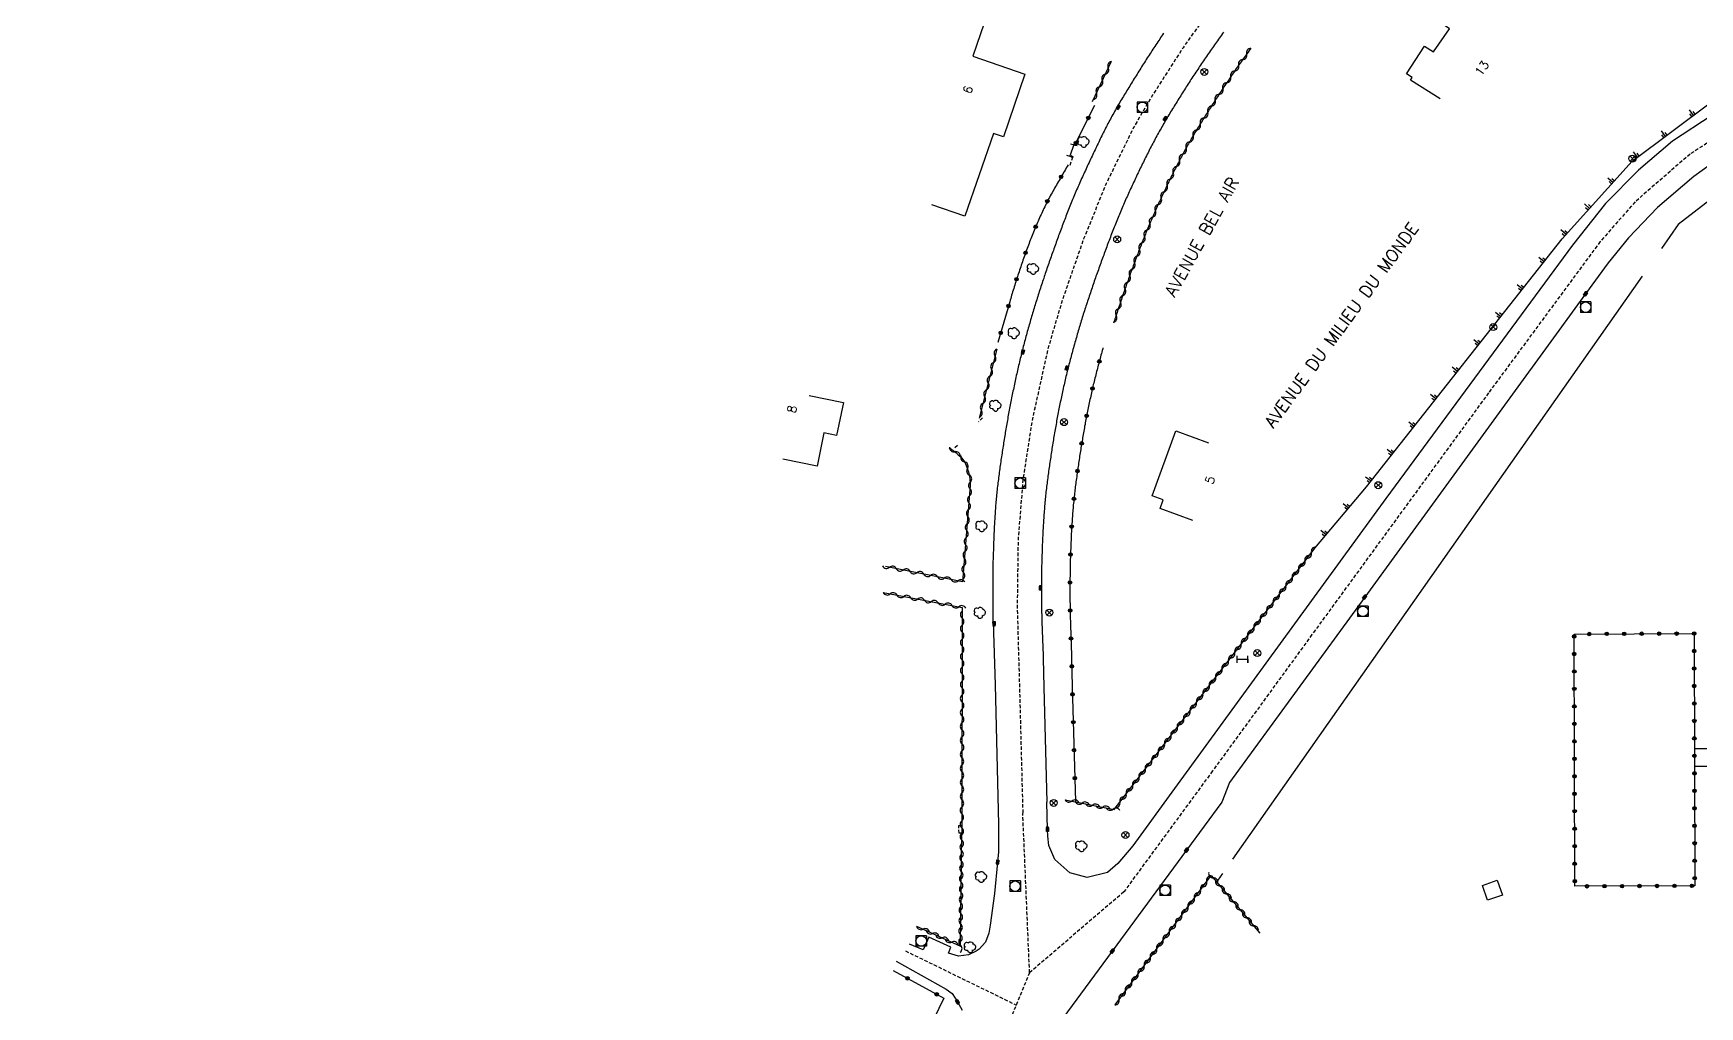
# Model space of a CAD drawing. Header units: millimetres. Extents: x 184000 to 185001, y 127000 to 128000.
# Drawn here: x 184049.3 to 184287.7, y 127234 to 127373.3 of the extents above; entities that cross this region are included whole.
import ezdxf
from ezdxf.enums import TextEntityAlignment as Align

# ---------------------------------------------------------------- set-up
doc = ezdxf.new("R2010")
doc.units = ezdxf.units.MM
doc.linetypes.add('DASHED', pattern=[0.75, 0.5, -0.25])
doc.layers.get('0').update_dxf_attribs({"linetype": 'CONTINUOUS'})
for name, color, linetype in [('W0001', 6, 'DASHED'), ('W0008', 7, 'CONTINUOUS'), ('W0100', 7, 'CONTINUOUS'), ('W0105', 7, 'CONTINUOUS'), ('W0112', 1, 'DASHED'), ('W0211', 2, 'CONTINUOUS'), ('W0300', 7, 'CONTINUOUS'), ('W0302', 3, 'CONTINUOUS'), ('W0310', 3, 'CONTINUOUS'), ('W0322', 7, 'CONTINUOUS'), ('W0334', 7, 'CONTINUOUS'), ('W0400', 7, 'CONTINUOUS'), ('W0420', 7, 'CONTINUOUS'), ('W0469', 7, 'CONTINUOUS'), ('W0989', 7, 'CONTINUOUS'), ('W0991', 7, 'CONTINUOUS'), ('W1474', 7, 'CONTINUOUS')]:
    doc.layers.add(name, color=color, linetype=linetype)
doc.styles.get("Standard").update_dxf_attribs({"font": 'romans.shx', "width": 0.85})

# ---------------------------------------------------------------- blocks, each defined once
blk = doc.blocks.new('t322o')
at = {"color": 0, "linetype": 'Continuous'}
for radius in [0.25, 0.15]:
    blk.add_circle((0, 0), radius, dxfattribs=at)
blk = doc.blocks.new('T420')
for p, q in [((0.75, 0.75), (-0.75, 0.75)), ((-0.75, 0.75), (-0.75, -0.75)), ((0.75, 0.75), (0.75, -0.75)), ((0.75, -0.75), (-0.75, -0.75))]:
    blk.add_line(p, q)
blk.add_ellipse((0, 0), major_axis=(-0.53, 0.53), ratio=1, start_param=3.926991, end_param=10.210176)
blk = doc.blocks.new('T469')
at = {"color": 0, "linetype": 'Continuous', "flags": 128}
for points in [[(-0.35, 0.35), (0.35, -0.35)], [(-0.35, -0.35), (0.35, 0.35)]]:
    blk.add_lwpolyline(points, dxfattribs=at)
at = {"color": 0, "linetype": 'Continuous'}
blk.add_circle((0, 0), 0.5, dxfattribs=at)
blk = doc.blocks.new('T1474')
at = {"color": 0, "linetype": 'Continuous', "flags": 128}
for points in [[(-0.75, -0.5), (-0.75, 0.5)], [(-0.75, 0), (0.75, 0)], [(0.75, 0), (0.75, -0.5), (0.75, 0.5)]]:
    blk.add_lwpolyline(points, dxfattribs=at)
blk = doc.blocks.new('T400')
for p, q in [((-0.15, 0.3), (0.15, 0.3)), ((-0.15, -0.25), (-0.15, 0.3)), ((-0.15, 0.15), (0.15, 0.15)), ((-0.15, 0), (0.15, 0)), ((0.15, 0.3), (0.15, -0.25)), ((-0.15, -0.15), (0.15, -0.15)), ((-0.15, -0.25), (-0.15, -0.3)), ((-0.15, -0.3), (0.15, -0.3)), ((0.15, -0.3), (0.15, -0.25))]:
    blk.add_line(p, q)
blk = doc.blocks.new('T300')
for p, q in [((-0.8, 0.51), (-0.86, 0.34)), ((-0.86, 0.34), (-0.86, 0.17)), ((-0.86, 0.17), (-0.74, 0.06)), ((-0.69, 0.63), (-0.8, 0.51)), ((-0.8, -0.06), (-0.74, 0.06)), ((-0.74, 0.06), (-0.69, 0.11)), ((-0.57, 0.69), (-0.69, 0.63)), ((-0.46, 0.69), (-0.57, 0.69)), ((-0.29, 0.63), (-0.46, 0.69)), ((-0.29, 0.63), (-0.17, 0.74)), ((-0.23, 0.57), (-0.29, 0.63)), ((-0.17, 0.74), (-0.06, 0.8)), ((-0.06, 0.8), (0.06, 0.8)), ((0.06, 0.8), (0.23, 0.74)), ((0.23, 0.74), (0.34, 0.63)), ((0.34, 0.63), (0.4, 0.51)), ((0.46, 0.46), (0.34, 0.46)), ((0.4, 0.51), (0.4, 0.46)), ((0.57, 0.4), (0.46, 0.46)), ((0.57, 0.4), (0.69, 0.29)), ((0.69, 0.29), (0.74, 0.17)), ((0.74, 0.06), (0.69, -0.17)), ((0.74, 0.17), (0.74, 0.06)), ((-0.8, -0.17), (-0.8, -0.06)), ((-0.8, -0.23), (-0.8, -0.17)), ((-0.74, -0.34), (-0.8, -0.23)), ((-0.69, -0.4), (-0.74, -0.34)), ((-0.51, -0.46), (-0.69, -0.4)), ((-0.4, -0.46), (-0.51, -0.46)), ((-0.4, -0.46), (-0.34, -0.46)), ((-0.34, -0.46), (-0.34, -0.4)), ((-0.34, -0.51), (-0.34, -0.46)), ((-0.29, -0.63), (-0.34, -0.51)), ((-0.17, -0.74), (-0.29, -0.63)), ((-0.06, -0.8), (-0.17, -0.74)), ((0.06, -0.8), (-0.06, -0.8)), ((0.17, -0.74), (0.06, -0.8)), ((0.23, -0.69), (0.17, -0.74)), ((0.29, -0.46), (0.23, -0.46)), ((0.29, -0.63), (0.23, -0.69)), ((0.46, -0.4), (0.29, -0.46)), ((0.34, -0.51), (0.29, -0.63)), ((0.34, -0.51), (0.34, -0.46)), ((0.57, -0.34), (0.46, -0.4)), ((0.63, -0.29), (0.57, -0.34)), ((0.69, -0.17), (0.63, -0.29))]:
    blk.add_line(p, q)
blk = doc.blocks.new('t310o')
at = {"color": 0, "linetype": 'Continuous'}
for centre, start, end in [((-0.5, 0.38), 216.8699, 323.1304), ((0.5, -0.37), 36.8699, 143.1303)]:
    blk.add_arc(centre, 0.625, start, end, dxfattribs=at)
blk = doc.blocks.new('t211o')
at = {"color": 0, "linetype": 'Continuous'}
for p, q in [((-0.29, 0.5), (-0.29, 0)), ((0, 1), (0, 0)), ((0.29, 0.5), (0.29, 0))]:
    blk.add_line(p, q, dxfattribs=at)
blk = doc.blocks.new('t105o')
for p, q in [((-0.5, 0), (0.5, 0)), ((0.5, 0), (0.2, 0.1)), ((0.5, 0), (0.2, -0.1))]:
    blk.add_line(p, q)

msp = doc.modelspace()

# ---------------------------------------------------------------- linework, layer by layer
at = {"layer": 'W0001'}
for p, q in [((184191.82, 127238.9), (184190.85, 127261.74)), ((184174.06, 127242.03), (184189.92, 127234.28))]:
    msp.add_line(p, q, dxfattribs=at)
at = {"layer": 'W0001', "flags": 128}
msp.add_lwpolyline([(184249.44, 127407.67), (184242.36, 127402.28), (184236.01, 127396.93), (184230.52, 127391.81), (184225.1, 127386.08), (184218.1, 127377.3), (184213.77, 127371.22), (184209.4, 127364.41), (184206.7, 127359.81), (184202.78, 127351.78), (184199.55, 127343.88), (184196.37, 127334.71), (184194.41, 127328.02), (184192.15, 127317.75), (184190.86, 127309.33), (184190.18, 127300.84), (184190.05, 127291.18), (184190.41, 127278.52), (184190.85, 127261.74)], dxfattribs=at)
at = {"layer": 'W0001'}
msp.add_lwpolyline([(184292.5, 127359.98), (184286.3, 127356.01), (184278.42, 127349.16), (184273.43, 127343.48), (184257.47, 127321.85), (184232.21, 127287.26), (184217.99, 127267.76), (184205.29, 127250.45), (184191.82, 127238.9), (184188.03, 127229.65), (184179.49, 127215.7), (184173.37, 127206.67), (184146.05, 127169.19), (184118.94, 127131.96), (184101.37, 127107.78), (184078.73, 127077.18), (184066.93, 127060.4), (184060.78, 127050.26), (184056.35, 127040.57), (184053.21, 127030.82), (184050.99, 127020.19), (184049.34, 127000.12), (184049.33, 127000)], dxfattribs=at)
at = {"layer": 'W0008', "flags": 128}
for points in [[(184210.99, 127373.28), (184210.85, 127373.07), (184210.71, 127372.87), (184210.57, 127372.66), (184210.43, 127372.45), (184210.29, 127372.24), (184210.16, 127372.04), (184210.02, 127371.83), (184209.88, 127371.62), (184209.74, 127371.41), (184209.61, 127371.21), (184209.47, 127371), (184209.33, 127370.79), (184209.2, 127370.58), (184209.06, 127370.37), (184208.93, 127370.16), (184208.79, 127369.95), (184208.66, 127369.75), (184208.52, 127369.54), (184208.39, 127369.33), (184208.25, 127369.12), (184208.12, 127368.91), (184207.98, 127368.7), (184207.85, 127368.49), (184207.72, 127368.28), (184207.58, 127368.06), (184207.45, 127367.85), (184207.32, 127367.64), (184207.19, 127367.43), (184207.06, 127367.22), (184206.92, 127367.01), (184206.79, 127366.8), (184206.66, 127366.59), (184206.53, 127366.37), (184206.4, 127366.16), (184206.27, 127365.95), (184206.14, 127365.74), (184206.01, 127365.52), (184205.88, 127365.31), (184205.75, 127365.1), (184205.62, 127364.88), (184205.49, 127364.67), (184205.37, 127364.46), (184205.24, 127364.24), (184205.11, 127364.03), (184204.98, 127363.81), (184204.85, 127363.6), (184204.73, 127363.39), (184204.6, 127363.17), (184204.47, 127362.96), (184204.35, 127362.74), (184204.22, 127362.53), (184204.1, 127362.31), (184203.97, 127362.1), (184203.85, 127361.88), (184203.73, 127361.67), (184203.61, 127361.45), (184203.49, 127361.24), (184203.38, 127361.02), (184203.26, 127360.8), (184203.15, 127360.59), (184203.03, 127360.37), (184202.92, 127360.15), (184202.81, 127359.93), (184202.69, 127359.71), (184202.58, 127359.49), (184202.47, 127359.27), (184202.36, 127359.05), (184202.25, 127358.83), (184202.14, 127358.61), (184202.03, 127358.39), (184201.93, 127358.17), (184201.82, 127357.95), (184201.71, 127357.72), (184201.61, 127357.5), (184201.5, 127357.28), (184201.39, 127357.06), (184201.29, 127356.84), (184201.18, 127356.61), (184201.08, 127356.39), (184200.97, 127356.17), (184200.87, 127355.94), (184200.76, 127355.72), (184200.65, 127355.49), (184200.55, 127355.26), (184200.44, 127355.03), (184200.33, 127354.81), (184200.22, 127354.58), (184200.12, 127354.35), (184200.01, 127354.12), (184199.9, 127353.89), (184199.8, 127353.66), (184199.69, 127353.43), (184199.59, 127353.2), (184199.48, 127352.97), (184199.38, 127352.74), (184199.27, 127352.51), (184199.17, 127352.27), (184199.07, 127352.04), (184198.96, 127351.81), (184198.86, 127351.58), (184198.76, 127351.35), (184198.66, 127351.12), (184198.55, 127350.88), (184198.45, 127350.65), (184198.35, 127350.42), (184198.26, 127350.19), (184198.16, 127349.95), (184198.06, 127349.72), (184197.96, 127349.49), (184197.86, 127349.25), (184197.77, 127349.02), (184197.67, 127348.78), (184197.58, 127348.55), (184197.49, 127348.31), (184197.39, 127348.08), (184197.3, 127347.84), (184197.21, 127347.61), (184197.12, 127347.37), (184197.03, 127347.14), (184196.94, 127346.9), (184196.85, 127346.67), (184196.77, 127346.44), (184196.68, 127346.2), (184196.59, 127345.97), (184196.5, 127345.74), (184196.42, 127345.5), (184196.33, 127345.27), (184196.24, 127345.04), (184196.16, 127344.8), (184196.07, 127344.57), (184195.98, 127344.34), (184195.9, 127344.1), (184195.81, 127343.87), (184195.73, 127343.64), (184195.64, 127343.4), (184195.56, 127343.17), (184195.47, 127342.93), (184195.39, 127342.7), (184195.3, 127342.47), (184195.22, 127342.23), (184195.14, 127342), (184195.05, 127341.76), (184194.97, 127341.53), (184194.89, 127341.29), (184194.8, 127341.06), (184194.72, 127340.82), (184194.64, 127340.59), (184194.56, 127340.35), (184194.48, 127340.12), (184194.39, 127339.88), (184194.31, 127339.65), (184194.23, 127339.41), (184194.15, 127339.18), (184194.07, 127338.94), (184193.99, 127338.71), (184193.91, 127338.47), (184193.84, 127338.23), (184193.76, 127338), (184193.68, 127337.76), (184193.6, 127337.53), (184193.52, 127337.29), (184193.44, 127337.05), (184193.37, 127336.82), (184193.29, 127336.58), (184193.21, 127336.34), (184193.14, 127336.11), (184193.06, 127335.87), (184192.99, 127335.63), (184192.91, 127335.39), (184192.84, 127335.16), (184192.76, 127334.92), (184192.69, 127334.68), (184192.62, 127334.44), (184192.54, 127334.21), (184192.47, 127333.97), (184192.4, 127333.73), (184192.33, 127333.49), (184192.26, 127333.25), (184192.18, 127333.02), (184192.11, 127332.78), (184192.04, 127332.54), (184191.97, 127332.3), (184191.9, 127332.06), (184191.84, 127331.82), (184191.77, 127331.58), (184191.7, 127331.34), (184191.63, 127331.1), (184191.56, 127330.86), (184191.5, 127330.62), (184191.43, 127330.38), (184191.37, 127330.14), (184191.3, 127329.9), (184191.23, 127329.66), (184191.17, 127329.42), (184191.11, 127329.18), (184191.04, 127328.94), (184190.98, 127328.7), (184190.92, 127328.46), (184190.86, 127328.22), (184190.79, 127327.97), (184190.73, 127327.73), (184190.67, 127327.49), (184190.61, 127327.24), (184190.55, 127327), (184190.49, 127326.75), (184190.43, 127326.51), (184190.37, 127326.27), (184190.31, 127326.02), (184190.26, 127325.78), (184190.2, 127325.53), (184190.14, 127325.29), (184190.09, 127325.04), (184190.03, 127324.8), (184189.98, 127324.55), (184189.92, 127324.31), (184189.87, 127324.06), (184189.81, 127323.82), (184189.76, 127323.57), (184189.71, 127323.33), (184189.65, 127323.08), (184189.6, 127322.84), (184189.55, 127322.59), (184189.5, 127322.35), (184189.45, 127322.1), (184189.4, 127321.85), (184189.35, 127321.61), (184189.3, 127321.36), (184189.25, 127321.12), (184189.2, 127320.87), (184189.15, 127320.62), (184189.1, 127320.38), (184189.06, 127320.13), (184189.01, 127319.88), (184188.96, 127319.64), (184188.91, 127319.39), (184188.87, 127319.14), (184188.82, 127318.9), (184188.78, 127318.65), (184188.73, 127318.4), (184188.69, 127318.16), (184188.65, 127317.91), (184188.6, 127317.66), (184188.56, 127317.42), (184188.52, 127317.17), (184188.47, 127316.92), (184188.43, 127316.67), (184188.39, 127316.43), (184188.35, 127316.18), (184188.31, 127315.93), (184188.27, 127315.68), (184188.23, 127315.44), (184188.19, 127315.19), (184188.15, 127314.94), (184188.11, 127314.69), (184188.07, 127314.45), (184188.03, 127314.2), (184187.99, 127313.95), (184187.95, 127313.7), (184187.92, 127313.45), (184187.88, 127313.2), (184187.84, 127312.96), (184187.81, 127312.71), (184187.77, 127312.46), (184187.73, 127312.21), (184187.7, 127311.96), (184187.66, 127311.71), (184187.63, 127311.47), (184187.59, 127311.22), (184187.56, 127310.97), (184187.52, 127310.72), (184187.49, 127310.47), (184187.46, 127310.22), (184187.42, 127309.97), (184187.39, 127309.72), (184187.36, 127309.47), (184187.32, 127309.23), (184187.29, 127308.98), (184187.26, 127308.73), (184187.23, 127308.48), (184187.2, 127308.23), (184187.17, 127307.98), (184187.15, 127307.74), (184187.12, 127307.49), (184187.09, 127307.24), (184187.07, 127306.99), (184187.05, 127306.74), (184187.03, 127306.5), (184187, 127306.25), (184186.98, 127306), (184186.96, 127305.75), (184186.94, 127305.5), (184186.93, 127305.25), (184186.91, 127305), (184186.89, 127304.76), (184186.88, 127304.51), (184186.86, 127304.26), (184186.84, 127304.01), (184186.83, 127303.76), (184186.82, 127303.51), (184186.8, 127303.26), (184186.79, 127303.01), (184186.78, 127302.76), (184186.77, 127302.51), (184186.75, 127302.27), (184186.74, 127302.02), (184186.73, 127301.77), (184186.72, 127301.52), (184186.71, 127301.27), (184186.7, 127301.02), (184186.69, 127300.77), (184186.68, 127300.52), (184186.67, 127300.28), (184186.66, 127300.03), (184186.65, 127299.78), (184186.64, 127299.53), (184186.64, 127299.28), (184186.63, 127299.03), (184186.62, 127298.79), (184186.61, 127298.54), (184186.61, 127298.29), (184186.6, 127298.04), (184186.59, 127297.79), (184186.59, 127297.55), (184186.58, 127297.3), (184186.58, 127297.05), (184186.57, 127296.8), (184186.57, 127296.55), (184186.57, 127296.3), (184186.56, 127296.06), (184186.56, 127295.81), (184186.56, 127295.56), (184186.55, 127295.31), (184186.55, 127295.06), (184186.55, 127294.82), (184186.55, 127294.57), (184186.55, 127294.32), (184186.55, 127294.07), (184186.55, 127293.82), (184186.55, 127293.57), (184186.55, 127293.33), (184186.55, 127293.08), (184186.55, 127292.83), (184186.55, 127292.58), (184186.55, 127292.33), (184186.55, 127292.09), (184186.55, 127291.84), (184186.56, 127291.59), (184186.56, 127291.34), (184186.56, 127291.09), (184186.57, 127290.84), (184186.57, 127290.6), (184186.57, 127290.35), (184186.58, 127290.1), (184186.58, 127289.85), (184186.59, 127289.6), (184186.59, 127289.35), (184186.6, 127289.11), (184186.89, 127280.09), (184187.38, 127260.17)], [(184219.55, 127373.44), (184219.41, 127373.24), (184219.26, 127373.03), (184219.12, 127372.83), (184218.97, 127372.63), (184218.83, 127372.43), (184218.68, 127372.22), (184218.54, 127372.02), (184218.4, 127371.82), (184218.25, 127371.61), (184218.11, 127371.41), (184217.97, 127371.21), (184217.83, 127371), (184217.68, 127370.8), (184217.54, 127370.59), (184217.4, 127370.39), (184217.26, 127370.18), (184217.12, 127369.98), (184216.98, 127369.77), (184216.84, 127369.57), (184216.7, 127369.36), (184216.56, 127369.16), (184216.42, 127368.95), (184216.28, 127368.74), (184216.14, 127368.54), (184216.01, 127368.33), (184215.87, 127368.12), (184215.73, 127367.92), (184215.59, 127367.71), (184215.46, 127367.5), (184215.32, 127367.29), (184215.18, 127367.08), (184215.05, 127366.88), (184214.91, 127366.67), (184214.78, 127366.46), (184214.64, 127366.25), (184214.51, 127366.04), (184214.37, 127365.83), (184214.24, 127365.62), (184214.1, 127365.41), (184213.97, 127365.2), (184213.84, 127364.99), (184213.7, 127364.78), (184213.57, 127364.57), (184213.44, 127364.36), (184213.31, 127364.15), (184213.17, 127363.94), (184213.04, 127363.73), (184212.91, 127363.52), (184212.78, 127363.3), (184212.65, 127363.09), (184212.52, 127362.88), (184212.39, 127362.67), (184212.26, 127362.46), (184212.13, 127362.24), (184212, 127362.03), (184211.87, 127361.82), (184211.74, 127361.6), (184211.62, 127361.39), (184211.49, 127361.18), (184211.36, 127360.96), (184211.23, 127360.75), (184211.11, 127360.54), (184210.98, 127360.32), (184210.86, 127360.11), (184210.74, 127359.9), (184210.62, 127359.68), (184210.49, 127359.47), (184210.37, 127359.25), (184210.25, 127359.04), (184210.14, 127358.82), (184210.02, 127358.6), (184209.9, 127358.39), (184209.78, 127358.17), (184209.67, 127357.95), (184209.55, 127357.73), (184209.44, 127357.51), (184209.32, 127357.29), (184209.21, 127357.08), (184209.09, 127356.86), (184208.98, 127356.64), (184208.87, 127356.42), (184208.76, 127356.2), (184208.65, 127355.98), (184208.53, 127355.76), (184208.42, 127355.53), (184208.31, 127355.31), (184208.21, 127355.09), (184208.1, 127354.87), (184207.99, 127354.65), (184207.88, 127354.43), (184207.77, 127354.2), (184207.66, 127353.98), (184207.56, 127353.76), (184207.45, 127353.53), (184207.34, 127353.31), (184207.23, 127353.08), (184207.13, 127352.85), (184207.02, 127352.63), (184206.91, 127352.4), (184206.81, 127352.18), (184206.7, 127351.95), (184206.59, 127351.72), (184206.49, 127351.5), (184206.38, 127351.27), (184206.28, 127351.04), (184206.18, 127350.81), (184206.07, 127350.59), (184205.97, 127350.36), (184205.87, 127350.13), (184205.76, 127349.9), (184205.66, 127349.68), (184205.56, 127349.45), (184205.46, 127349.22), (184205.36, 127348.99), (184205.26, 127348.76), (184205.16, 127348.53), (184205.06, 127348.3), (184204.96, 127348.07), (184204.87, 127347.84), (184204.77, 127347.61), (184204.67, 127347.38), (184204.58, 127347.15), (184204.48, 127346.92), (184204.38, 127346.69), (184204.29, 127346.46), (184204.2, 127346.23), (184204.1, 127345.99), (184204.01, 127345.76), (184203.92, 127345.53), (184203.83, 127345.3), (184203.73, 127345.06), (184203.64, 127344.83), (184203.55, 127344.6), (184203.46, 127344.36), (184203.38, 127344.13), (184203.29, 127343.9), (184203.2, 127343.66), (184203.11, 127343.43), (184203.03, 127343.2), (184202.94, 127342.97), (184202.85, 127342.73), (184202.76, 127342.5), (184202.68, 127342.26), (184202.59, 127342.03), (184202.5, 127341.8), (184202.42, 127341.56), (184202.33, 127341.33), (184202.25, 127341.1), (184202.16, 127340.86), (184202.08, 127340.63), (184201.99, 127340.39), (184201.91, 127340.16), (184201.82, 127339.92), (184201.74, 127339.69), (184201.66, 127339.46), (184201.57, 127339.22), (184201.49, 127338.99), (184201.41, 127338.75), (184201.32, 127338.52), (184201.24, 127338.28), (184201.16, 127338.05), (184201.08, 127337.81), (184201, 127337.58), (184200.92, 127337.34), (184200.84, 127337.11), (184200.76, 127336.87), (184200.68, 127336.63), (184200.6, 127336.4), (184200.52, 127336.16), (184200.44, 127335.93), (184200.36, 127335.69), (184200.28, 127335.45), (184200.2, 127335.22), (184200.12, 127334.98), (184200.05, 127334.75), (184199.97, 127334.51), (184199.89, 127334.27), (184199.82, 127334.04), (184199.74, 127333.8), (184199.66, 127333.56), (184199.59, 127333.32), (184199.51, 127333.09), (184199.44, 127332.85), (184199.36, 127332.61), (184199.29, 127332.37), (184199.22, 127332.14), (184199.14, 127331.9), (184199.07, 127331.66), (184199, 127331.42), (184198.93, 127331.18), (184198.86, 127330.94), (184198.79, 127330.71), (184198.71, 127330.47), (184198.64, 127330.23), (184198.57, 127329.99), (184198.51, 127329.75), (184198.44, 127329.51), (184198.37, 127329.27), (184198.3, 127329.03), (184198.23, 127328.79), (184198.16, 127328.55), (184198.1, 127328.31), (184198.03, 127328.07), (184197.97, 127327.83), (184197.9, 127327.59), (184197.84, 127327.35), (184197.77, 127327.11), (184197.71, 127326.87), (184197.64, 127326.63), (184197.58, 127326.39), (184197.52, 127326.15), (184197.46, 127325.9), (184197.39, 127325.66), (184197.33, 127325.42), (184197.27, 127325.18), (184197.21, 127324.93), (184197.15, 127324.69), (184197.09, 127324.45), (184197.03, 127324.2), (184196.98, 127323.96), (184196.92, 127323.72), (184196.86, 127323.47), (184196.81, 127323.23), (184196.75, 127322.98), (184196.69, 127322.74), (184196.64, 127322.49), (184196.59, 127322.25), (184196.53, 127322.01), (184196.48, 127321.76), (184196.43, 127321.52), (184196.37, 127321.27), (184196.32, 127321.03), (184196.27, 127320.78), (184196.22, 127320.54), (184196.17, 127320.29), (184196.12, 127320.05), (184196.07, 127319.8), (184196.02, 127319.56), (184195.97, 127319.31), (184195.93, 127319.06), (184195.88, 127318.82), (184195.83, 127318.57), (184195.79, 127318.33), (184195.74, 127318.08), (184195.69, 127317.83), (184195.65, 127317.59), (184195.61, 127317.34), (184195.56, 127317.1), (184195.52, 127316.85), (184195.47, 127316.6), (184195.43, 127316.36), (184195.39, 127316.11), (184195.35, 127315.86), (184195.3, 127315.62), (184195.26, 127315.37), (184195.22, 127315.12), (184195.18, 127314.88), (184195.14, 127314.63), (184195.1, 127314.38), (184195.06, 127314.14), (184195.02, 127313.89), (184194.99, 127313.64), (184194.95, 127313.39), (184194.91, 127313.15), (184194.87, 127312.9), (184194.84, 127312.65), (184194.8, 127312.4), (184194.76, 127312.16), (184194.73, 127311.91), (184194.69, 127311.66), (184194.65, 127311.41), (184194.62, 127311.16), (184194.58, 127310.92), (184194.55, 127310.67), (184194.52, 127310.42), (184194.48, 127310.17), (184194.45, 127309.92), (184194.42, 127309.67), (184194.38, 127309.43), (184194.35, 127309.18), (184194.32, 127308.93), (184194.29, 127308.68), (184194.26, 127308.43), (184194.23, 127308.18), (184194.2, 127307.93), (184194.17, 127307.68), (184194.15, 127307.43), (184194.12, 127307.18), (184194.09, 127306.93), (184194.07, 127306.69), (184194.05, 127306.44), (184194.02, 127306.19), (184194, 127305.94), (184193.98, 127305.69), (184193.96, 127305.44), (184193.94, 127305.19), (184193.92, 127304.94), (184193.9, 127304.69), (184193.88, 127304.44), (184193.86, 127304.19), (184193.84, 127303.94), (184193.82, 127303.69), (184193.81, 127303.44), (184193.79, 127303.19), (184193.78, 127302.94), (184193.76, 127302.69), (184193.75, 127302.44), (184193.73, 127302.19), (184193.72, 127301.94), (184193.71, 127301.69), (184193.7, 127301.44), (184193.68, 127301.18), (184193.67, 127300.93), (184193.66, 127300.68), (184193.65, 127300.43), (184193.64, 127300.18), (184193.63, 127299.93), (184193.62, 127299.68), (184193.61, 127299.43), (184193.61, 127299.18), (184193.6, 127298.93), (184193.59, 127298.68), (184193.58, 127298.43), (184193.58, 127298.18), (184193.57, 127297.92), (184193.56, 127297.67), (184193.56, 127297.42), (184193.55, 127297.17), (184193.55, 127296.92), (184193.54, 127296.67), (184193.54, 127296.42), (184193.53, 127296.17), (184193.53, 127295.92), (184193.53, 127295.67), (184193.53, 127295.41), (184193.52, 127295.16), (184193.52, 127294.91), (184193.52, 127294.66), (184193.52, 127294.41), (184193.52, 127294.16), (184193.52, 127293.91), (184193.52, 127293.66), (184193.52, 127293.41), (184193.52, 127293.16), (184193.52, 127292.91), (184193.52, 127292.66), (184193.52, 127292.4), (184193.52, 127292.15), (184193.53, 127291.9), (184193.53, 127291.65), (184193.53, 127291.4), (184193.54, 127291.15), (184193.54, 127290.9), (184193.55, 127290.65), (184193.55, 127290.4), (184193.56, 127290.15), (184193.56, 127289.9), (184193.57, 127289.64), (184193.57, 127289.39), (184193.58, 127289.14), (184193.59, 127288.89), (184193.59, 127288.64), (184193.6, 127288.39), (184193.61, 127288.14), (184193.62, 127287.89), (184193.63, 127287.64), (184193.64, 127287.39), (184193.65, 127287.14), (184193.66, 127286.88), (184193.67, 127286.63), (184193.68, 127286.38), (184193.69, 127286.13), (184193.7, 127285.88), (184193.85, 127279.73), (184194.31, 127263.3)]]:
    msp.add_lwpolyline(points, dxfattribs=at)
at = {"layer": 'W0008'}
for points in [[(184289.46, 127361.59), (184283.8, 127357.84), (184278.9, 127353.68), (184274.19, 127348.95), (184269.46, 127342.98), (184242.79, 127306.75), (184212.55, 127265.25), (184206.6, 127257.07), (184204.43, 127254.53), (184202.96, 127253.23), (184200.06, 127252.5), (184197.56, 127253.17), (184195.42, 127255.12), (184194.58, 127257.08), (184194.42, 127258.42), (184194.38, 127259.41), (184194.31, 127263.3)], [(184290.4, 127355.37), (184286.83, 127352.81), (184281.62, 127348.37), (184277.5, 127344.04), (184274.58, 127340.45), (184271.33, 127336), (184239.75, 127292.64), (184220.4, 127266.11), (184219.33, 127263.28), (184214.26, 127256.43), (184203.65, 127241.99), (184194.06, 127228.95), (184193.73, 127228.28), (184193.54, 127227.5), (184193.22, 127223.39), (184193.27, 127222.59), (184193.61, 127221.72), (184194.92, 127219.05), (184202.44, 127203.68), (184205.16, 127198.71), (184207.71, 127194.82), (184210.28, 127191.43), (184212.93, 127188.62), (184214.55, 127187.23)], [(184187.38, 127260.17), (184187.37, 127256.17), (184187.25, 127254.72), (184186.79, 127250.23), (184186.17, 127245.68), (184185.98, 127244.56), (184185.51, 127243.27), (184184.63, 127242.26), (184184.16, 127241.97), (184183.07, 127241.47), (184181.67, 127241.27), (184180.24, 127241.68), (184180.55, 127242.54), (184177.4, 127244.01), (184176.58, 127242.16), (184174.64, 127243)], [(184172.72, 127240.57), (184179.9, 127236.54), (184180.73, 127235.92), (184181.17, 127235.27), (184181.49, 127234.76), (184182.2, 127233.53)]]:
    msp.add_lwpolyline(points, dxfattribs=at)
at = {"layer": 'W0100', "flags": 128}
for points in [[(184182.2, 127381.11), (184186.93, 127379.5), (184183.69, 127369.99), (184191.15, 127367.44), (184188.07, 127358.45), (184186.67, 127358.93), (184182.55, 127347.11), (184177.83, 127348.76)], [(184250.54, 127363.9), (184246.3, 127366.56), (184246.55, 127366.95), (184245.74, 127367.5), (184248.3, 127371.42), (184249.61, 127370.61), (184251.89, 127373.91), (184250.65, 127374.76), (184253.21, 127378.68), (184254.21, 127378.08), (184254.48, 127378.45), (184258.48, 127375.44)], [(184198.14, 127357.36), (184197.57, 127355.69)], [(184160.29, 127321.47), (184165.19, 127320.46), (184164.22, 127315.76), (184162.41, 127316.13), (184161.44, 127311.37), (184156.54, 127312.37)], [(184215.19, 127303.61), (184210.49, 127305.3), (184210.93, 127306.54), (184209.37, 127307.1), (184212.73, 127316.41), (184217.43, 127314.71)]]:
    msp.add_lwpolyline(points, dxfattribs=at)
at = {"layer": 'W0100'}
msp.add_lwpolyline([(184258.72, 127252.13), (184259.45, 127250), (184257.32, 127249.27), (184256.59, 127251.39)], close=True, dxfattribs=at)
at = {"layer": 'W0112'}
for p, q in [((184182.1, 127259.96), (184182.15, 127258.87)), ((184182.15, 127258.87), (184181.75, 127258.85))]:
    msp.add_line(p, q, dxfattribs=at)
at = {"layer": 'W0112', "flags": 128}
for points in [[(184197.95, 127355.57), (184197.57, 127354.39)], [(184185.08, 127318.28), (184184.52, 127317.7)], [(184181.5, 127314.34), (184181.02, 127313.9)]]:
    msp.add_lwpolyline(points, dxfattribs=at)
at = {"layer": 'W0112'}
msp.add_lwpolyline([(184181.75, 127258.85), (184181.7, 127259.94), (184182.1, 127259.96)], dxfattribs=at)
at = {"layer": 'W0211'}
msp.add_lwpolyline([(184232.63, 127299.65), (184240.01, 127308.42), (184267.99, 127343.88), (184278.01, 127354.99), (184289.35, 127363.5), (184304.67, 127370.02), (184318.74, 127372.3), (184334.86, 127371.4), (184348.81, 127367.26), (184388.94, 127347.2)], dxfattribs=at)
at = {"layer": 'W0302'}
for points in [[(184332.41, 127331.43), (184353.11, 127346.09), (184340.22, 127353.2), (184307.62, 127356.51), (184293.74, 127353), (184284.6, 127345.91), (184282.2, 127342.48)], [(184279.42, 127338.53), (184220.84, 127255.13)], [(184219.41, 127253.1), (184218.75, 127252.15)]]:
    msp.add_lwpolyline(points, dxfattribs=at)
at = {"layer": 'W0310', "flags": 128}
for points in [[(184203.49, 127369.27), (184200.79, 127363.47)], [(184223.45, 127371.14), (184223.35, 127370.99), (184223.21, 127370.8), (184223.07, 127370.6), (184222.92, 127370.41), (184222.78, 127370.21), (184222.64, 127370.01), (184222.5, 127369.81), (184222.36, 127369.62), (184222.22, 127369.42), (184222.08, 127369.22), (184221.94, 127369.02), (184221.81, 127368.83), (184221.67, 127368.63), (184221.53, 127368.43), (184221.39, 127368.23), (184221.25, 127368.03), (184221.12, 127367.83), (184220.98, 127367.63), (184220.84, 127367.43), (184220.71, 127367.23), (184220.57, 127367.03), (184220.43, 127366.83), (184220.3, 127366.63), (184220.16, 127366.43), (184220.03, 127366.23), (184219.89, 127366.03), (184219.76, 127365.83), (184219.62, 127365.63), (184219.49, 127365.42), (184219.36, 127365.22), (184219.22, 127365.02), (184219.09, 127364.82), (184218.96, 127364.62), (184218.82, 127364.41), (184218.69, 127364.21), (184218.56, 127364.01), (184218.43, 127363.8), (184218.3, 127363.6), (184218.17, 127363.4), (184218.04, 127363.19), (184217.91, 127362.99), (184217.78, 127362.78), (184217.65, 127362.58), (184217.52, 127362.37), (184217.39, 127362.17), (184217.26, 127361.96), (184217.13, 127361.76), (184217, 127361.55), (184216.87, 127361.35), (184216.75, 127361.14), (184216.62, 127360.94), (184216.49, 127360.73), (184216.36, 127360.52), (184216.24, 127360.32), (184216.11, 127360.11), (184215.98, 127359.9), (184215.86, 127359.69), (184215.73, 127359.49), (184215.61, 127359.28), (184215.48, 127359.07), (184215.36, 127358.86), (184215.23, 127358.66), (184215.12, 127358.46), (184215, 127358.26), (184214.88, 127358.06), (184214.77, 127357.86), (184214.65, 127357.66), (184214.54, 127357.46), (184214.43, 127357.26), (184214.31, 127357.06), (184214.2, 127356.85), (184214.09, 127356.65), (184213.98, 127356.45), (184213.87, 127356.24), (184213.76, 127356.04), (184213.65, 127355.83), (184213.54, 127355.62), (184213.43, 127355.42), (184213.32, 127355.21), (184213.21, 127355), (184213.1, 127354.79), (184212.99, 127354.58), (184212.89, 127354.37), (184212.78, 127354.16), (184212.67, 127353.95), (184212.57, 127353.74), (184212.46, 127353.53), (184212.36, 127353.31), (184212.25, 127353.1), (184212.14, 127352.88), (184212.04, 127352.67), (184211.93, 127352.46), (184211.83, 127352.24), (184211.73, 127352.02), (184211.62, 127351.8), (184211.51, 127351.58), (184211.41, 127351.36), (184211.3, 127351.14), (184211.2, 127350.92), (184211.1, 127350.7), (184210.99, 127350.48), (184210.89, 127350.26), (184210.79, 127350.04), (184210.68, 127349.82), (184210.58, 127349.6), (184210.48, 127349.38), (184210.38, 127349.16), (184210.28, 127348.94), (184210.18, 127348.72), (184210.08, 127348.5), (184209.98, 127348.28), (184209.88, 127348.06), (184209.78, 127347.84), (184209.68, 127347.62), (184209.59, 127347.4), (184209.49, 127347.18), (184209.4, 127346.96), (184209.3, 127346.74), (184209.2, 127346.52), (184209.11, 127346.3), (184209.02, 127346.08), (184208.92, 127345.86), (184208.83, 127345.64), (184208.74, 127345.42), (184208.65, 127345.2), (184208.56, 127344.98), (184208.47, 127344.76), (184208.38, 127344.54), (184208.29, 127344.31), (184208.2, 127344.09), (184208.11, 127343.87), (184208.02, 127343.65), (184207.94, 127343.43), (184207.85, 127343.21), (184207.77, 127342.99), (184207.68, 127342.76), (184207.59, 127342.53), (184207.51, 127342.3), (184207.42, 127342.08), (184207.33, 127341.85), (184207.25, 127341.62), (184207.16, 127341.39), (184207.08, 127341.16), (184206.99, 127340.93), (184206.91, 127340.7), (184206.82, 127340.47), (184206.74, 127340.24), (184206.65, 127340.01), (184206.57, 127339.78), (184206.48, 127339.55), (184206.4, 127339.32), (184206.32, 127339.09), (184206.23, 127338.86), (184206.15, 127338.63), (184206.07, 127338.4), (184205.99, 127338.17), (184205.9, 127337.94), (184205.82, 127337.71), (184205.74, 127337.48), (184205.66, 127337.25), (184205.58, 127337.02), (184205.5, 127336.8), (184205.42, 127336.57), (184205.34, 127336.34), (184205.26, 127336.11), (184205.18, 127335.88), (184205.1, 127335.65), (184205.02, 127335.42), (184204.95, 127335.19), (184204.87, 127334.96), (184204.79, 127334.73), (184204.71, 127334.5), (184204.64, 127334.27), (184204.56, 127334.04), (184204.48, 127333.81), (184204.41, 127333.58), (184204.33, 127333.34), (184204.26, 127333.11), (184204.18, 127332.88), (184204.11, 127332.65), (184204.03, 127332.42), (184203.96, 127332.19), (184203.89, 127331.96), (184203.83, 127331.8)], [(184187.12, 127328.1), (184184.6, 127318.21)], [(184180.33, 127314.01), (184180.53, 127313.88), (184180.72, 127313.74), (184180.91, 127313.6), (184181.09, 127313.45), (184181.28, 127313.3), (184181.45, 127313.14), (184181.63, 127312.99), (184181.81, 127312.83), (184181.98, 127312.68), (184182.14, 127312.51), (184182.29, 127312.33), (184182.42, 127312.13), (184182.54, 127311.91), (184182.65, 127311.69), (184182.75, 127311.46), (184182.84, 127311.23), (184182.93, 127311), (184183.01, 127310.77), (184183.08, 127310.53), (184183.14, 127310.3), (184183.19, 127310.06), (184183.24, 127309.82), (184183.28, 127309.57), (184183.3, 127309.33), (184183.32, 127309.08), (184183.34, 127308.83), (184183.34, 127308.58), (184182.25, 127294.83), (184171.22, 127297.01)], [(184170.9, 127293.28), (184182.18, 127291.15), (184182.14, 127258.84)]]:
    msp.add_lwpolyline(points, dxfattribs=at)
at = {"layer": 'W0310'}
for points in [[(184196.89, 127263.65), (184203.93, 127262.26), (184232.67, 127299.68)], [(184175.66, 127245.54), (184181.92, 127242.72), (184182.14, 127258.84)], [(184204.04, 127234.3), (184217.81, 127252.8), (184224.75, 127244.57)]]:
    msp.add_lwpolyline(points, dxfattribs=at)
at = {"layer": 'W0322', "flags": 128}
for points in [[(184201.13, 127362.96), (184198.36, 127357.45)], [(184197.33, 127354.47), (184197.2, 127354.25), (184197.07, 127354.03), (184196.94, 127353.8), (184196.82, 127353.58), (184196.69, 127353.36), (184196.56, 127353.13), (184196.43, 127352.91), (184196.3, 127352.69), (184196.18, 127352.46), (184196.05, 127352.24), (184195.92, 127352.02), (184195.79, 127351.79), (184195.67, 127351.57), (184195.54, 127351.35), (184195.41, 127351.13), (184195.29, 127350.91), (184195.16, 127350.7), (184195.03, 127350.48), (184194.91, 127350.25), (184194.78, 127350.03), (184194.66, 127349.81), (184194.54, 127349.59), (184194.43, 127349.36), (184194.32, 127349.14), (184194.21, 127348.91), (184194.1, 127348.69), (184193.99, 127348.47), (184193.88, 127348.24), (184193.77, 127348.02), (184193.67, 127347.79), (184193.56, 127347.57), (184193.46, 127347.34), (184193.35, 127347.12), (184193.25, 127346.89), (184193.15, 127346.66), (184193.05, 127346.43), (184192.95, 127346.21), (184192.85, 127345.98), (184192.75, 127345.75), (184192.66, 127345.52), (184192.56, 127345.29), (184192.47, 127345.06), (184192.37, 127344.83), (184192.28, 127344.6), (184192.19, 127344.37), (184192.1, 127344.13), (184192.01, 127343.9), (184191.92, 127343.67), (184191.83, 127343.43), (184191.74, 127343.2), (184191.65, 127342.96), (184191.56, 127342.73), (184191.48, 127342.49), (184191.39, 127342.26), (184191.3, 127342.02), (184191.22, 127341.79), (184191.13, 127341.55), (184191.05, 127341.31), (184190.96, 127341.08), (184190.88, 127340.84), (184190.8, 127340.6), (184190.71, 127340.37), (184190.63, 127340.13), (184190.55, 127339.89), (184190.47, 127339.66), (184190.39, 127339.42), (184190.31, 127339.18), (184190.23, 127338.94), (184190.15, 127338.7), (184190.08, 127338.47), (184190, 127338.23), (184189.92, 127337.99), (184189.85, 127337.75), (184189.77, 127337.51), (184189.69, 127337.27), (184189.62, 127337.03), (184189.55, 127336.79), (184189.47, 127336.55), (184189.4, 127336.31), (184189.33, 127336.07), (184189.26, 127335.83), (184189.19, 127335.59), (184189.12, 127335.35), (184189.05, 127335.11), (184188.98, 127334.87), (184187.3, 127329.04)], [(184202.32, 127328.28), (184202.29, 127328.15), (184202.22, 127327.92), (184202.16, 127327.69), (184202.09, 127327.46), (184202.03, 127327.22), (184201.96, 127326.99), (184201.9, 127326.76), (184201.84, 127326.53), (184201.77, 127326.29), (184201.71, 127326.06), (184201.65, 127325.83), (184201.59, 127325.59), (184201.53, 127325.36), (184201.47, 127325.13), (184201.41, 127324.89), (184201.35, 127324.66), (184201.29, 127324.43), (184201.23, 127324.19), (184201.17, 127323.96), (184201.11, 127323.72), (184201.06, 127323.49), (184201, 127323.25), (184200.94, 127323.02), (184200.89, 127322.78), (184200.83, 127322.55), (184200.78, 127322.31), (184200.73, 127322.08), (184200.67, 127321.84), (184200.62, 127321.61), (184200.57, 127321.37), (184200.52, 127321.14), (184200.46, 127320.9), (184200.41, 127320.66), (184200.36, 127320.43), (184200.31, 127320.19), (184200.26, 127319.95), (184200.21, 127319.72), (184200.17, 127319.48), (184200.12, 127319.24), (184200.07, 127319), (184200.02, 127318.77), (184199.98, 127318.53), (184199.93, 127318.29), (184199.88, 127318.05), (184199.84, 127317.81), (184199.79, 127317.57), (184199.75, 127317.34), (184199.7, 127317.1), (184199.66, 127316.86), (184199.62, 127316.62), (184199.57, 127316.38), (184199.53, 127316.14), (184199.49, 127315.9), (184199.45, 127315.66), (184199.41, 127315.42), (184199.37, 127315.18), (184199.33, 127314.94), (184199.29, 127314.7), (184199.25, 127314.46), (184199.21, 127314.22), (184199.17, 127313.98), (184199.13, 127313.74), (184199.09, 127313.5), (184199.05, 127313.26), (184199.01, 127313.02), (184198.98, 127312.77), (184198.94, 127312.53), (184198.9, 127312.29), (184198.87, 127312.05), (184198.83, 127311.81), (184198.8, 127311.56), (184198.76, 127311.32), (184198.73, 127311.08), (184198.69, 127310.84), (184198.66, 127310.6), (184198.62, 127310.35), (184198.59, 127310.11), (184198.56, 127309.87), (184198.52, 127309.62), (184198.49, 127309.38), (184198.46, 127309.14), (184198.43, 127308.9), (184198.39, 127308.66), (184198.36, 127308.42), (184198.34, 127308.19), (184198.31, 127307.95), (184198.28, 127307.71), (184198.25, 127307.48), (184198.23, 127307.24), (184198.2, 127307), (184198.18, 127306.76), (184198.15, 127306.53), (184198.13, 127306.29), (184198.1, 127306.05), (184198.08, 127305.81), (184198.06, 127305.57), (184198.04, 127305.33), (184198.02, 127305.1), (184198, 127304.86), (184197.98, 127304.62), (184197.96, 127304.38), (184197.94, 127304.14), (184197.93, 127303.9), (184197.91, 127303.66), (184197.89, 127303.42), (184197.88, 127303.17), (184197.86, 127302.93), (184197.85, 127302.69), (184197.83, 127302.45), (184197.82, 127302.21), (184197.8, 127301.97), (184197.79, 127301.73), (184197.78, 127301.48), (184197.77, 127301.24), (184197.76, 127301), (184197.75, 127300.75), (184197.74, 127300.51), (184197.73, 127300.27), (184197.72, 127300.02), (184197.71, 127299.78), (184197.7, 127299.54), (184197.69, 127299.29), (184197.68, 127299.05), (184197.67, 127298.8), (184197.67, 127298.56), (184197.66, 127298.31), (184197.65, 127298.07), (184197.65, 127297.82), (184197.64, 127297.58), (184197.63, 127297.33), (184197.63, 127297.09), (184197.62, 127296.84), (184197.62, 127296.6), (184197.62, 127296.35), (184197.61, 127296.11), (184197.61, 127295.86), (184197.61, 127295.62), (184197.6, 127295.37), (184197.6, 127295.13), (184197.6, 127294.88), (184197.6, 127294.64), (184197.6, 127294.39), (184197.59, 127294.15), (184197.59, 127293.91), (184197.59, 127293.66), (184197.59, 127293.42), (184197.6, 127293.17), (184197.6, 127292.93), (184197.6, 127292.68), (184197.6, 127292.44), (184197.6, 127292.19), (184197.6, 127291.95), (184197.61, 127291.7), (184197.61, 127291.46), (184197.61, 127291.21), (184197.62, 127290.97), (184197.62, 127290.72), (184197.63, 127290.48), (184197.63, 127290.23), (184197.64, 127289.99), (184197.64, 127289.74), (184197.65, 127289.5), (184197.66, 127289.25), (184197.66, 127289.01), (184197.67, 127288.76), (184197.68, 127288.52), (184197.69, 127288.28), (184197.69, 127288.03), (184197.7, 127287.79), (184197.71, 127287.54), (184197.72, 127287.3), (184197.73, 127287.05), (184197.74, 127286.81), (184197.75, 127286.56), (184197.76, 127286.32), (184197.78, 127286.03), (184197.93, 127279.84), (184198.38, 127263.41)]]:
    msp.add_lwpolyline(points, dxfattribs=at)
at = {"layer": 'W0322'}
msp.add_lwpolyline([(184286.96, 127251.33), (184269.8, 127251.26), (184269.71, 127287.34), (184286.87, 127287.42)], close=True, dxfattribs=at)
msp.add_lwpolyline([(184172.29, 127239.24), (184179.54, 127235.27), (184173.82, 127223.42)], dxfattribs=at)
at = {"layer": 'W0334'}
for points in [[(184303.96, 127256.35), (184291.18, 127256.75), (184290.99, 127270.95), (184286.91, 127270.94)], [(184286.91, 127268.44), (184288.94, 127268.44), (184289.3, 127251.33)]]:
    msp.add_lwpolyline(points, dxfattribs=at)

# ---------------------------------------------------------------- block references
at = {"layer": 'W0105'}
for p, rotation in [((184198.14, 127357.36), 344.8810947731098), ((184197.57, 127355.69), 344.2867714384334)]:
    msp.add_blockref('t105o', p, dxfattribs=dict(at, rotation=rotation))
at = {"layer": 'W0211'}
for p, rotation in [((184286.74, 127361.54), 36.90698349642287), ((184282.74, 127358.54), 36.90698349642287), ((184278.74, 127355.54), 36.90698349642287), ((184275.27, 127351.96), 47.92681807883532), ((184271.92, 127348.24), 47.92681807883532), ((184268.57, 127344.53), 47.92681807883532), ((184265.43, 127340.64), 51.73003939298198), ((184262.33, 127336.72), 51.73003939298198), ((184259.24, 127332.79), 51.73003939298198), ((184256.14, 127328.87), 51.73003939298198), ((184253.04, 127324.94), 51.73003939298198), ((184249.95, 127321.02), 51.73003939298198), ((184246.85, 127317.09), 51.73003939298198), ((184243.75, 127313.16), 51.73003939298198), ((184240.66, 127309.24), 51.73003939298198), ((184237.46, 127305.39), 49.92346412802649), ((184234.24, 127301.57), 49.92346412802649)]:
    msp.add_blockref('t211o', p, dxfattribs=dict(at, rotation=rotation))
at = {"layer": 'W0300'}
for p in [(184199.58, 127357.74), (184192.34, 127339.56), (184189.61, 127330.38), (184186.96, 127320), (184184.99, 127302.75), (184184.74, 127290.38), (184199.26, 127256.99), (184184.92, 127252.6), (184183.33, 127242.53)]:
    msp.add_blockref('T300', p, dxfattribs=at)
at = {"layer": 'W0310'}
for p, rotation in [((184203.07, 127368.36), 245.0236987655369), ((184221.71, 127368.69), 235.0670737411352), ((184222.87, 127370.32), 234.3764205491762), ((184202.22, 127366.55), 245.0236987655369), ((184220.58, 127367.05), 235.7513772336809), ((184201.38, 127364.73), 245.0236987655369), ((184218.37, 127363.71), 237.183529420095), ((184219.46, 127365.38), 236.5133771852769), ((184217.3, 127362.02), 237.8467365513392), ((184215.21, 127358.61), 239.305646594763), ((184216.24, 127360.32), 238.5028311186674), ((184214.21, 127356.88), 240.9790691870408), ((184213.27, 127355.11), 242.5244857442321), ((184211.49, 127351.53), 244.4442828623425), ((184212.36, 127353.33), 243.5963291505563), ((184210.64, 127349.72), 245.1330293080105), ((184209.81, 127347.9), 245.9630330051257), ((184208.25, 127344.22), 248.1944682884879), ((184209.01, 127346.07), 247.0653970018187), ((184207.53, 127342.35), 249.2859011672919), ((184206.82, 127340.48), 249.7021378181635), ((184206.14, 127338.6), 250.239813761198), ((184204.82, 127334.82), 251.3772507039153), ((184205.47, 127336.72), 250.7794847503616), ((184204.2, 127332.93), 252.0330390253955), ((184186.38, 127325.19), 255.7368920684062), ((184186.87, 127327.13), 255.7368920684062), ((184185.89, 127323.25), 255.7368920684062), ((184185.39, 127321.31), 255.7368920684062), ((184184.9, 127319.37), 255.7368920684062), ((184181.13, 127313.42), 320.0999148708597), ((184182.5, 127311.98), 298.2081607978908), ((184183.18, 127310.11), 282.5720087719438), ((184183.15, 127306.12), 265.4591780843123), ((184183.3, 127308.12), 265.4591780843123), ((184182.99, 127304.13), 265.4591780843123), ((184182.83, 127302.14), 265.4591780843123), ((184182.67, 127300.14), 265.4591780843123), ((184232.14, 127299), 52.48938482907171), ((184182.51, 127298.15), 265.4591780843123), ((184230.31, 127296.62), 52.48938482907171), ((184231.23, 127297.81), 52.48938482907171), ((184171.78, 127296.9), 168.8175658399721), ((184173.74, 127296.51), 168.8175658399721), ((184175.7, 127296.13), 168.8175658399721), ((184177.67, 127295.74), 168.8175658399721), ((184179.63, 127295.35), 168.8175658399721), ((184181.59, 127294.96), 168.8175658399721), ((184182.35, 127296.16), 265.4591780843123), ((184228.49, 127294.24), 52.48938482907171), ((184229.4, 127295.43), 52.48938482907171), ((184171.88, 127293.09), 349.3033848652324), ((184173.84, 127292.72), 349.3033848652324), ((184175.81, 127292.35), 349.3033848652324), ((184226.66, 127291.86), 52.48938482907171), ((184227.57, 127293.05), 52.48938482907171), ((184177.77, 127291.98), 349.3033848652324), ((184179.74, 127291.61), 349.3033848652324), ((184181.71, 127291.24), 349.3033848652324), ((184182.18, 127289.63), 269.9330258716961), ((184224.83, 127289.48), 52.48938482907171), ((184225.75, 127290.67), 52.48938482907171), ((184182.17, 127287.63), 269.9330258716961), ((184223.01, 127287.1), 52.48938482907171), ((184223.92, 127288.29), 52.48938482907171), ((184182.17, 127285.63), 269.9330258716961), ((184221.18, 127284.72), 52.48938482907171), ((184222.09, 127285.91), 52.48938482907171), ((184182.17, 127283.63), 269.9330258716961), ((184219.35, 127282.34), 52.48938482907171), ((184220.27, 127283.53), 52.48938482907171), ((184182.17, 127281.63), 269.9330258716961), ((184217.53, 127279.96), 52.48938482907171), ((184218.44, 127281.15), 52.48938482907171), ((184182.17, 127279.63), 269.9330258716961), ((184182.16, 127277.63), 269.9330258716961), ((184215.7, 127277.58), 52.48938482907171), ((184216.61, 127278.77), 52.48938482907171), ((184182.16, 127275.63), 269.9330258716961), ((184213.87, 127275.2), 52.48938482907171), ((184214.79, 127276.39), 52.48938482907171), ((184182.16, 127273.63), 269.9330258716961), ((184212.05, 127272.82), 52.48938482907171), ((184212.96, 127274.01), 52.48938482907171), ((184182.16, 127271.63), 269.9330258716961), ((184210.22, 127270.44), 52.48938482907171), ((184211.13, 127271.63), 52.48938482907171), ((184182.15, 127269.63), 269.9330258716961), ((184208.39, 127268.06), 52.48938482907171), ((184209.31, 127269.25), 52.48938482907171), ((184182.15, 127267.63), 269.9330258716961), ((184182.15, 127265.63), 269.9330258716961), ((184206.57, 127265.68), 52.48938482907171), ((184207.48, 127266.87), 52.48938482907171), ((184182.15, 127263.63), 269.9330258716961), ((184204.74, 127263.3), 52.48938482907171), ((184205.65, 127264.49), 52.48938482907171), ((184182.14, 127261.63), 269.9330258716961), ((184197.88, 127263.46), 348.777816095729), ((184199.35, 127263.16), 348.777816095729), ((184200.82, 127262.87), 348.777816095729), ((184202.29, 127262.58), 348.777816095729), ((184203.76, 127262.29), 348.777816095729), ((184182.14, 127259.63), 269.9330258716961), ((184182.11, 127256.36), 89.22864591522332), ((184182.13, 127257.86), 89.22864591522332), ((184182.09, 127254.86), 89.22864591522332), ((184182.05, 127251.86), 89.22864591522332), ((184182.07, 127253.36), 89.22864591522332), ((184217.17, 127251.95), 53.33527526047883), ((184218.09, 127252.47), 310.1354295683108), ((184219.06, 127251.32), 310.1354295683108), ((184182.01, 127248.86), 89.22864591522332), ((184182.03, 127250.36), 89.22864591522332), ((184215.38, 127249.55), 53.33527526047883), ((184216.28, 127250.75), 53.33527526047883), ((184220.02, 127250.18), 310.1354295683108), ((184220.99, 127249.03), 310.1354295683108), ((184181.99, 127247.36), 89.22864591522332), ((184213.59, 127247.14), 53.33527526047883), ((184214.49, 127248.34), 53.33527526047883), ((184221.96, 127247.88), 310.1354295683108), ((184222.92, 127246.74), 310.1354295683108), ((184176.58, 127245.13), 335.779857962528), ((184177.94, 127244.51), 335.779857962528), ((184181.95, 127244.36), 89.22864591522332), ((184181.97, 127245.86), 89.22864591522332), ((184211.8, 127244.73), 53.33527526047883), ((184212.7, 127245.94), 53.33527526047883), ((184223.89, 127245.59), 310.1354295683108), ((184179.31, 127243.9), 335.779857962528), ((184180.68, 127243.28), 335.779857962528), ((184181.93, 127242.86), 89.22864591522332), ((184210.01, 127242.33), 53.33527526047883), ((184210.9, 127243.53), 53.33527526047883), ((184208.22, 127239.92), 53.33527526047883), ((184209.11, 127241.12), 53.33527526047883), ((184206.43, 127237.51), 53.33527526047883), ((184207.32, 127238.72), 53.33527526047883), ((184204.63, 127235.11), 53.33527526047883), ((184205.53, 127236.31), 53.33527526047883)]:
    msp.add_blockref('t310o', p, dxfattribs=dict(at, rotation=rotation))
at = {"layer": 'W0322'}
for p, rotation in [((184200.23, 127361.17), 243.2477275897511), ((184198.43, 127357.6), 243.2477275897511), ((184196.33, 127352.74), 240.2059255384246), ((184194.37, 127349.25), 243.381186536177), ((184192.7, 127345.62), 247.181771002566), ((184191.25, 127341.89), 250.0146350918567), ((184189.96, 127338.1), 252.1956394733874), ((184188.81, 127334.28), 253.9217001033372), ((184187.7, 127330.43), 253.9217001033372), ((184201.79, 127326.35), 254.893171038264), ((184200.82, 127322.47), 256.9975805075272), ((184199.98, 127318.56), 258.8857006226825), ((184199.27, 127314.62), 260.6038100189838), ((184198.67, 127310.67), 261.9471637549699), ((184198.17, 127306.7), 264.1649768490089), ((184197.85, 127302.71), 266.4966388449634), ((184197.67, 127298.72), 268.2654085553868), ((184197.6, 127294.72), 269.6380835808898), ((184197.62, 127290.72), 271.0973248584988), ((184197.74, 127286.72), 272.4697967007025), ((184269.71, 127287), 270.1420983986869), ((184271.87, 127287.35), 180.2558560957234), ((184274.37, 127287.37), 180.2558560957234), ((184276.87, 127287.38), 180.2558560957234), ((184279.37, 127287.39), 180.2558560957234), ((184281.87, 127287.4), 180.2558560957234), ((184284.37, 127287.41), 180.2558560957234), ((184286.87, 127287.42), 270.142098398687), ((184269.72, 127284.5), 270.1420983986869), ((184286.87, 127284.92), 270.142098398687), ((184197.86, 127282.72), 271.4232402407679), ((184269.73, 127282), 270.1420983986869), ((184286.88, 127282.42), 270.142098398687), ((184197.96, 127278.72), 271.58680689816), ((184269.73, 127279.5), 270.1420983986869), ((184286.88, 127279.92), 270.142098398687), ((184269.74, 127277), 270.1420983986869), ((184286.89, 127277.42), 270.142098398687), ((184198.07, 127274.73), 271.58680689816), ((184269.74, 127274.5), 270.1420983986869), ((184286.9, 127274.92), 270.142098398687), ((184269.75, 127272), 270.1420983986869), ((184286.9, 127272.42), 270.142098398687), ((184198.18, 127270.73), 271.58680689816), ((184269.76, 127269.5), 270.1420983986869), ((184286.91, 127269.92), 270.142098398687), ((184198.29, 127266.73), 271.58680689816), ((184269.76, 127267), 270.1420983986869), ((184286.92, 127267.42), 270.142098398687), ((184269.77, 127264.5), 270.1420983986869), ((184286.92, 127264.92), 270.142098398687), ((184269.78, 127262), 270.1420983986869), ((184286.93, 127262.42), 270.142098398687), ((184269.78, 127259.5), 270.1420983986869), ((184286.93, 127259.92), 270.142098398687), ((184269.79, 127257), 270.1420983986869), ((184286.94, 127257.42), 270.142098398687), ((184269.79, 127254.5), 270.1420983986869), ((184286.95, 127254.92), 270.142098398687), ((184269.8, 127252), 270.1420983986869), ((184286.95, 127252.42), 270.142098398687), ((184271.56, 127251.26), 0.2558560957234421), ((184274.06, 127251.28), 0.2558560957234421), ((184276.56, 127251.29), 0.2558560957234421), ((184279.06, 127251.3), 0.2558560957234421), ((184281.56, 127251.31), 0.2558560957234421), ((184284.06, 127251.32), 0.2558560957234421), ((184286.56, 127251.33), 0.2558560957234421), ((184174.37, 127238.1), 331.260204708312), ((184178.54, 127235.82), 331.260204708312)]:
    msp.add_blockref('t322o', p, dxfattribs=dict(at, rotation=rotation))
at = {"layer": 'W0400'}
for p, rotation in [((184204.5, 127362.72), 329.5564808694065), ((184211.22, 127361.06), 145.6333613998818), ((184271.33, 127336), 143.8544412049813), ((184190.86, 127327.7), 346.5459494996722), ((184197.15, 127325.38), 165.9565774272172), ((184193.38, 127293.94), 179.8955900012681), ((184239.75, 127292.64), 143.931825486044), ((184186.74, 127288.84), 1.835722582858701), ((184194.38, 127259.41), 182.5776659549284), ((184187.25, 127254.72), 355.1211865701916), ((184214.26, 127256.43), 143.5193194265392), ((184203.65, 127241.99), 143.6971791039644), ((184181.49, 127234.76), 31.82964310749353)]:
    msp.add_blockref('T400', p, dxfattribs=dict(at, rotation=rotation))
at = {"layer": 'W0420'}
for p in [(184207.95, 127362.7), (184271.36, 127334.1), (184190.48, 127308.92), (184239.49, 127290.6), (184189.75, 127251.28), (184211.21, 127250.69), (184176.32, 127243.44)]:
    msp.add_blockref('T420', p, dxfattribs=at)
at = {"layer": 'W0469'}
for p in [(184216.81, 127367.76), (184278.05, 127355.36), (184204.35, 127343.81), (184258.14, 127331.26), (184196.76, 127317.66), (184241.69, 127308.64), (184194.66, 127290.42), (184224.4, 127284.63), (184195.28, 127263.19), (184205.54, 127258.6)]:
    msp.add_blockref('T469', p, dxfattribs=at)
at = {"layer": 'W1474'}
msp.add_blockref('T1474', (184222.28, 127283.73), dxfattribs=at)

# ---------------------------------------------------------------- texts
at = {"layer": 'W0989'}
for s, rotation, p in [('AVENUE BEL AIR', 60.8425, (184216.45, 127344.19)), ('AVENUE DU MILIEU DU MONDE', 53.9255, (184236.43, 127331.55))]:
    msp.add_text(s, height=1.75, rotation=rotation, dxfattribs=at).set_placement(p, align=Align.MIDDLE)
at = {"layer": 'W0991'}
for s, rotation, p in [('13', 55.4629, (184256.52, 127368.29)), ('6', 71.0841, (184182.99, 127365.21)), ('8', 78.3473, (184157.85, 127319.52)), ('5', 70.1603, (184217.63, 127309.38))]:
    msp.add_text(s, height=1.25, rotation=rotation, dxfattribs=at).set_placement(p, align=Align.MIDDLE)

doc.saveas('drawing.dxf')
